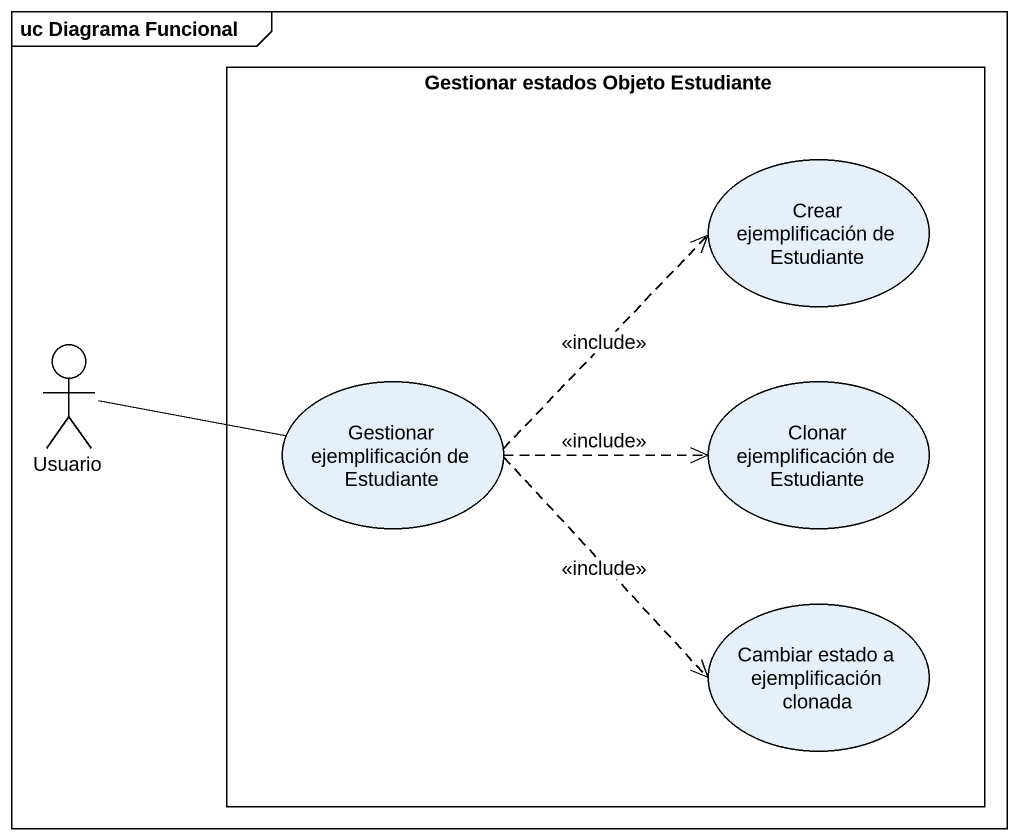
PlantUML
@startuml
mainframe uc Diagrama Funcional
rectangle "Gestionar estados Objeto Estudiante" as Gestionar_estados_Objeto {
  usecase "Crear ejemplificación de Estudiante" as Crear_ejemplificación_de
  usecase "Gestionar ejemplificación de Estudiante" as Gestionar_ejemplificación
  usecase "Clonar ejemplificación de Estudiante" as Clonar_ejemplificación_de
  usecase "Cambiar estado a ejemplificación clonada" as Cambiar_estado_a
}
actor Usuario
Usuario -right- Gestionar_ejemplificación
Gestionar_ejemplificación .right.> Crear_ejemplificación_de : <<include>>
Gestionar_ejemplificación .right.> Clonar_ejemplificación_de : <<include>>
Gestionar_ejemplificación .right.> Cambiar_estado_a : <<include>>
@enduml
